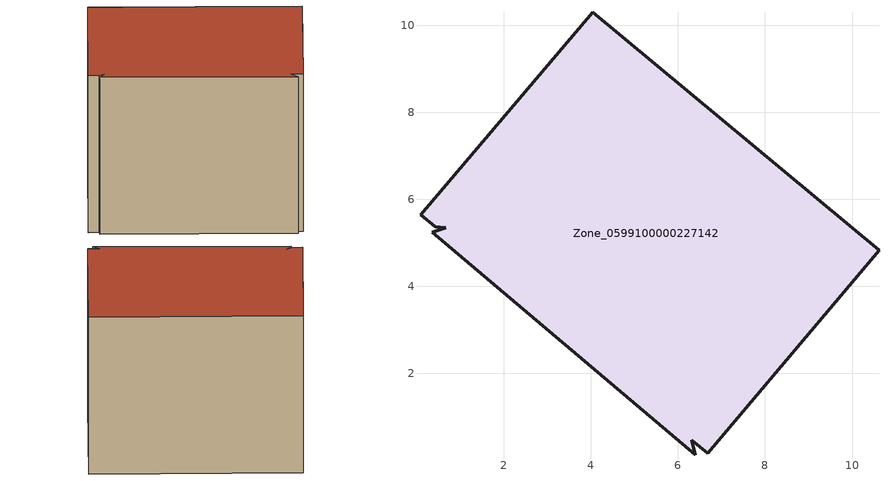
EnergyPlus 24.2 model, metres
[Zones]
Zone_0599100000227142
 floor ground (C_G): 6.68,0.16 6.32,0.46 6.4,0.13 0.35,5.24 0.66,5.34 0.42,5.36 0.09,5.64 4.04,10.3 10.62,4.83 z0.14
 wall outside (C_F): 6.32,0.46 6.68,0.16 10.62,4.83 4.04,10.3 0.09,5.64 0.42,5.36 0.66,5.34 0.35,5.24 6.4,0.13 6.32,0.46 z0.14:7.13
 roof outside (C_R): 0.42,5.36 0.66,5.34 0.35,5.24 6.4,0.13 6.32,0.46 6.68,0.16 10.62,4.83 4.04,10.3 0.09,5.64 z7.13
[BUILDING]
Pand.0599100000227142: North Axis=0; Terrain=City; Loads Convergence Tolerance Value=0.04; Temperature Convergence Tolerance Value=0.4; Solar Distribution=FullExterior; Maximum Number of Warmup Days=25; Minimum Number of Warmup Days=1
[Site:Location]
Rotterdam.The.Hague.AP_ZH_NLD Design_Conditions: Latitude=51.96; Longitude=4.45; Time Zone=1; Elevation=-4.5
[SITE:GROUNDTEMPERATURE:BUILDINGSURFACE]
18, 18, 18, 18, 18, 18, 18, 18, 18, 18, 18, 18
[MATERIAL] Thermal Absorptance=0.9; Solar Absorptance=0.7; Visible Absorptance=0.7
Name | Roughness | Thickness | Conductivity | Density | Specific Heat
G.TC.1946-1964 | MediumSmooth | 0.15 | 1 | 540 | 1210
F.TC.1946-1964 | Rough | 0.3 | 0.857143 | 1920 | 840
R.TC.1946-1964 | MediumRough | 0.2 | 0.235294 | 1500 | 1000
[CONSTRUCTION]
C_G: G.TC.1946-1964
C_F: F.TC.1946-1964
C_R: R.TC.1946-1964
[ZONE]
Zone_0599100000227142: Type=1; Multiplier=1; Ceiling Height=Autocalculate; Volume=Autocalculate; Floor Area=autocalculate; Part of Total Floor Area=Yes
[ZONEINFILTRATION:DESIGNFLOWRATE]
Infil_Zone_0599100000227142: Zone or ZoneList or Space or SpaceList=Zone_0599100000227142; Schedule=AlwaysOn; Design Flow Rate Calculation Method=Flow/Area; Flow Rate per Floor Area=0.003; Constant Term Coefficient=1; Temperature Term Coefficient=0; Velocity Term Coefficient=0; Velocity Squared Term Coefficient=0
[HVACTEMPLATE:ZONE:IDEALLOADSAIRSYSTEM]
Zone_0599100000227142: Maximum Heating Supply Air Temperature=50; Minimum Cooling Supply Air Temperature=13; Maximum Heating Supply Air Humidity Ratio=0.0156; Minimum Cooling Supply Air Humidity Ratio=0.0077; Heating Limit=NoLimit; Cooling Limit=NoLimit; Dehumidification Control Type=ConstantSensibleHeatRatio; Cooling Sensible Heat Ratio=0.7; Dehumidification Setpoint=60; Humidification Control Type=None; Humidification Setpoint=30; Outdoor Air Method=None; Outdoor Air Flow Rate per Person=0.00944; Outdoor Air Flow Rate per Zone Floor Area=0; Outdoor Air Flow Rate per Zone=0; Demand Controlled Ventilation Type=None; Outdoor Air Economizer Type=NoEconomizer; Heat Recovery Type=None; Sensible Heat Recovery Effectiveness=0.7; Latent Heat Recovery Effectiveness=0.65
[ZONECONTROL:THERMOSTAT]
ThermostatControl_Zone_0599100000227142: Zone or ZoneList=Zone_0599100000227142; Control Type Schedule=DualSetpointControlType; Control 1=Thermostat_Zone_0599100000227142; Temperature Difference Between Cutout And Setpoint=0
[THERMOSTATSETPOINT:DUALSETPOINT]
Thermostat_Zone_0599100000227142: Heating Setpoint Temperature Schedule=HeatingSetpoint_Zone_0599100000227142; Cooling Setpoint Temperature Schedule=CoolingSetpoint_Zone_0599100000227142
[SCHEDULE:COMPACT]
HeatingSetpoint_Zone_0599100000227142: Through: 12/31, For: AllDays, Until: 24:00, 21
CoolingSetpoint_Zone_0599100000227142: Through: 12/31, For: AllDays, Until: 24:00, 24
DualSetpointControlType: Through: 12/31, For: AllDays, Until: 24:00, 4
AlwaysOn: Through: 12/31, For: AllDays, Until: 24:00, 1
